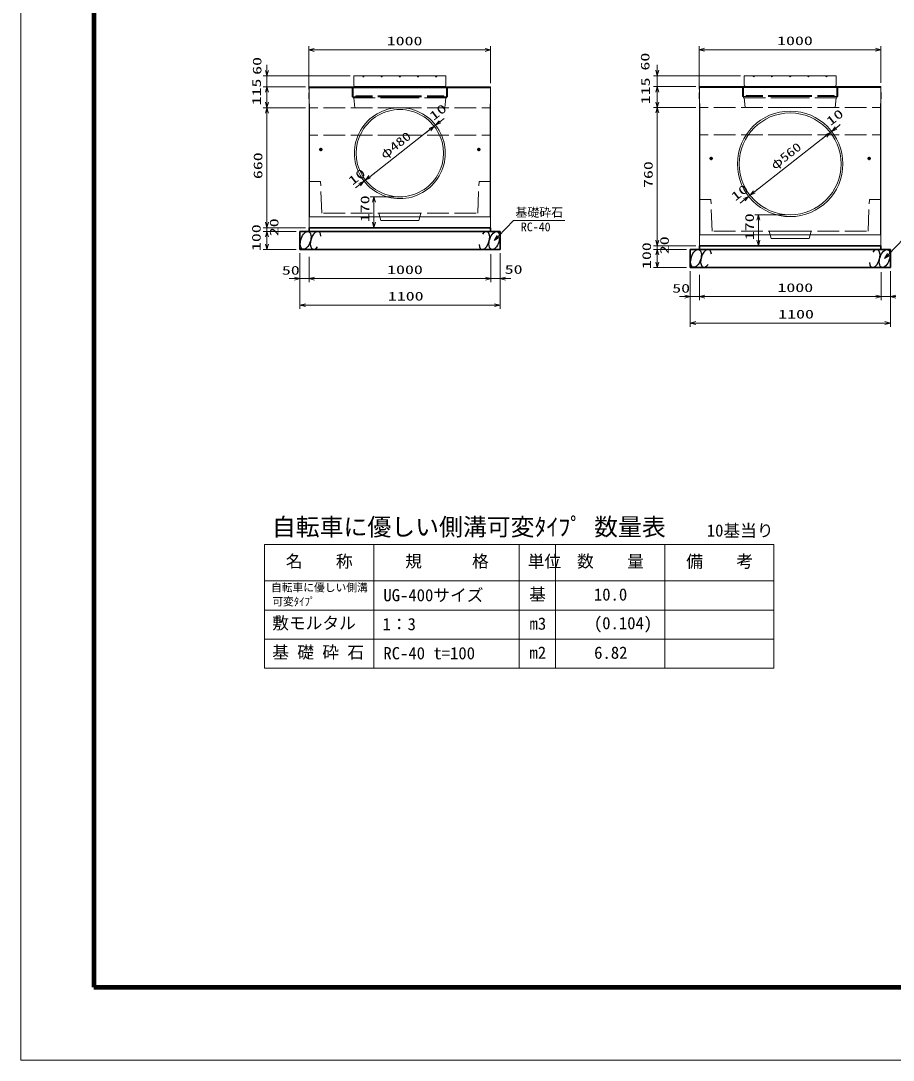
# Model space of a CAD drawing. Units: millimetres on the paper. Extents: x 0 to 841, y 0 to 594.
# Drawn here: x 0 to 239.8, y 0 to 285.8 of the extents above; entities that cross this region are included whole.
import ezdxf
from ezdxf.enums import TextEntityAlignment as Align

# ---------------------------------------------------------------- set-up
doc = ezdxf.new("R2010")
doc.units = ezdxf.units.MM
doc.linetypes.add('DASHED', pattern=[7.5, 6, -1.5])
for name, color, linetype, lineweight in [('0-B', 1, 'Continuous', 13), ('D-BMK-HTXT', 7, 'Continuous', 13), ('D-STR-DIM（寸法）', 7, 'Continuous', 13), ('D-STR-DIM（寸法）2', 7, 'Continuous', 13), ('D-STR-HTXT(基礎砕石-旗)', 7, 'Continuous', 13), ('D-STR-STRF(グリ)', 7, 'Continuous', 25), ('D-STR（構造物）', 1, 'Continuous', 35), ('D-TTL-LINE（区切線）', 7, 'Continuous', 18), ('D-TTL（外枠）', 2, 'Continuous', 140), ('製品', 1, 'Continuous', 13), ('ｸﾞﾚｰﾁﾝｸﾞ', 1, 'Continuous', 13)]:
    doc.layers.add(name, color=color, linetype=linetype, lineweight=lineweight)
doc.styles.add('ＭＳ ゴシック', font='')
doc.styles.get('ＭＳ ゴシック').set_extended_font_data('MS Gothic')

# ---------------------------------------------------------------- blocks, each defined once
blk = doc.blocks.new('_Open30')
at = {"color": 7, "linetype": 'Continuous', "lineweight": 13}
for p, q in [((-1, 0.2679), (0, 0)), ((0, 0), (-1, -0.2679)), ((0, 0), (-1, 0))]:
    blk.add_line(p, q, dxfattribs=at)

msp = doc.modelspace()

# ---------------------------------------------------------------- linework, layer by layer
at = {"layer": '0-B'}
for centre, radius, start, end in [((104.177, 249.43), 12.5, 89.99995, 270.00003), ((104.177, 249.43), 12, 89.99995, 270.00003), ((104.177, 249.43), 12.5, 269.99997, 90.00005), ((104.177, 249.43), 12, 269.99997, 90.00005), ((211.466, 246.489), 14.5, 90, 270), ((211.466, 246.489), 14, 90, 270), ((211.466, 246.489), 14.5, 270, 90), ((211.466, 246.489), 14, 270, 90)]:
    msp.add_arc(centre, radius, start, end, dxfattribs=at)
at = {"layer": 'D-BMK-HTXT'}
for p, q in [((67.007, 141.783), (67.007, 107.783)), ((67.007, 141.783), (207.007, 141.783)), ((97.007, 141.783), (97.007, 107.783)), ((137.007, 141.783), (137.007, 107.783)), ((147.007, 141.783), (147.007, 107.783)), ((177.007, 141.783), (177.007, 107.783)), ((207.007, 141.783), (207.007, 107.783)), ((67.007, 131.783), (207.007, 131.783)), ((67.007, 123.783), (207.007, 123.783)), ((67.007, 115.783), (207.007, 115.783)), ((67.007, 107.783), (207.007, 107.783))]:
    msp.add_line(p, q, dxfattribs=at)
at = {"layer": 'D-STR-DIM（寸法）'}
for p, q in [((67.644, 230.43), (67.644, 231.93)), ((75.727, 228.93), (66.644, 228.93)), ((67.644, 228.93), (67.644, 227.93)), ((75.727, 227.93), (66.644, 227.93)), ((75.727, 227.93), (66.644, 227.93)), ((67.644, 226.43), (67.644, 224.93)), ((67.644, 226.43), (67.644, 224.43)), ((174.934, 225.489), (174.934, 226.989)), ((183.016, 223.989), (173.934, 223.989)), ((183.016, 222.989), (173.934, 222.989)), ((183.016, 222.989), (173.934, 222.989)), ((174.934, 223.989), (174.934, 222.989)), ((75.727, 222.93), (66.644, 222.93)), ((79.227, 220.913), (79.227, 213.927)), ((129.227, 221.66), (129.227, 213.927)), ((129.227, 221.66), (129.227, 213.927)), ((131.727, 221.66), (131.727, 213.927)), ((174.934, 221.489), (174.934, 219.989)), ((174.934, 221.489), (174.934, 219.489)), ((79.227, 219.913), (79.227, 213.927)), ((183.016, 217.989), (173.934, 217.989)), ((79.227, 214.927), (76.727, 214.927)), ((80.727, 214.927), (82.227, 214.927)), ((80.727, 214.927), (127.727, 214.927)), ((127.727, 214.927), (126.227, 214.927)), ((131.727, 214.927), (129.227, 214.927)), ((133.227, 214.927), (134.727, 214.927)), ((186.516, 215.972), (186.516, 208.986)), ((186.516, 214.972), (186.516, 208.986)), ((236.516, 216.719), (236.516, 208.986)), ((236.516, 216.719), (236.516, 208.986)), ((239.016, 216.719), (239.016, 208.986)), ((186.516, 209.986), (184.016, 209.986)), ((188.016, 209.986), (189.516, 209.986)), ((188.016, 209.986), (235.016, 209.986)), ((235.016, 209.986), (233.516, 209.986)), ((239.016, 209.986), (236.516, 209.986))]:
    msp.add_line(p, q, dxfattribs=at)
at = {"layer": 'D-STR-DIM（寸法）2'}
for p, q in [((76.727, 221.66), (76.727, 213.927)), ((79.227, 219.913), (79.227, 213.927)), ((75.227, 214.927), (73.727, 214.927)), ((79.227, 214.927), (76.727, 214.927)), ((80.727, 214.927), (82.227, 214.927)), ((184.016, 216.719), (184.016, 208.986)), ((186.516, 214.972), (186.516, 208.986)), ((182.516, 209.986), (181.016, 209.986)), ((186.516, 209.986), (184.016, 209.986)), ((188.016, 209.986), (189.516, 209.986))]:
    msp.add_line(p, q, dxfattribs=at)
at = {"layer": 'D-STR-HTXT(基礎砕石-旗)'}
for points in [[(149.518, 230.882), (135.415, 230.882), (131.191, 226.488)], [(256.808, 225.941), (242.704, 225.941), (238.481, 221.547)]]:
    msp.add_lwpolyline(points, dxfattribs=at)
at = {"layer": 'D-STR-STRF(グリ)'}
for centre, major_axis in [((78.302, 225.454), (0.79, 2.421)), ((130.151, 225.407), (-0.79, -2.421)), ((185.592, 220.513), (0.79, 2.421)), ((237.441, 220.466), (-0.79, -2.421))]:
    msp.add_ellipse(centre, major_axis=major_axis, ratio=0.5139, dxfattribs=at)
for centre, major_axis in [((81.043, 225.454), (0.79, 2.421)), ((127.411, 225.407), (-0.79, -2.421)), ((188.332, 220.513), (0.79, 2.421)), ((234.7, 220.466), (-0.79, -2.421))]:
    msp.add_ellipse(centre, major_axis=major_axis, ratio=0.5139, start_param=5.3575563, end_param=10.3750652, dxfattribs=at)
at = {"layer": 'D-STR（構造物）', "lineweight": 13}
for p, q in [((79.127, 266.936), (79.127, 278.834)), ((80.627, 277.834), (127.627, 277.834)), ((129.127, 268.686), (129.127, 278.834)), ((186.416, 266.995), (186.416, 278.893)), ((187.916, 277.893), (234.916, 277.893)), ((236.416, 268.745), (236.416, 278.893)), ((67.644, 272.186), (67.644, 273.686)), ((174.934, 272.245), (174.934, 273.745)), ((90.502, 270.686), (66.644, 270.686)), ((67.644, 270.686), (67.644, 267.686)), ((197.791, 270.745), (173.934, 270.745)), ((174.934, 270.745), (174.934, 267.745)), ((78.227, 267.686), (66.644, 267.686)), ((78.227, 267.686), (66.644, 267.686)), ((67.644, 263.43), (67.644, 266.186)), ((67.644, 266.186), (67.644, 264.686)), ((185.516, 267.745), (173.934, 267.745)), ((185.516, 267.745), (173.934, 267.745)), ((174.934, 263.489), (174.934, 266.245)), ((174.934, 266.245), (174.934, 264.745)), ((78.227, 261.93), (66.644, 261.93)), ((78.227, 261.93), (66.644, 261.93)), ((67.644, 230.43), (67.644, 260.43)), ((185.516, 261.989), (173.934, 261.989)), ((185.516, 261.989), (173.934, 261.989)), ((174.934, 225.489), (174.934, 260.489)), ((115.204, 258.056), (116.385, 258.98)), ((224.067, 256.35), (225.248, 257.274)), ((95.906, 242.961), (112.447, 255.9)), ((112.447, 255.9), (111.266, 254.975)), ((114.022, 257.132), (113.629, 256.824)), ((222.492, 255.117), (222.885, 255.426)), ((201.622, 238.786), (221.31, 254.193)), ((221.31, 254.193), (220.129, 253.269)), ((95.906, 242.961), (97.088, 243.885)), ((93.15, 240.805), (91.968, 239.881)), ((94.725, 242.037), (94.331, 241.729)), ((103.177, 237.43), (96.05, 237.43)), ((200.441, 237.861), (200.047, 237.553)), ((201.622, 238.786), (202.804, 239.71)), ((97.05, 235.93), (97.05, 230.43)), ((198.866, 236.629), (197.685, 235.704)), ((210.466, 232.489), (201.749, 232.489)), ((78.227, 228.93), (66.644, 228.93)), ((103.177, 228.93), (96.05, 228.93)), ((202.749, 230.989), (202.749, 225.489)), ((185.516, 223.989), (173.934, 223.989)), ((210.466, 223.989), (201.749, 223.989)), ((76.727, 221.93), (76.727, 206.644)), ((131.727, 221.93), (131.727, 206.644)), ((184.016, 216.989), (184.016, 201.703)), ((239.016, 216.989), (239.016, 201.703)), ((78.227, 207.644), (130.227, 207.644)), ((185.516, 202.703), (237.516, 202.703))]:
    msp.add_line(p, q, dxfattribs=at)
at = {"layer": 'D-STR（構造物）'}
for p, q in [((104.177, 228.93), (79.227, 228.93)), ((79.227, 228.93), (79.227, 227.93)), ((79.227, 228.93), (129.127, 228.93)), ((104.177, 228.93), (129.127, 228.93)), ((129.127, 228.93), (129.127, 227.93)), ((76.727, 227.93), (131.727, 227.93)), ((76.727, 227.93), (76.727, 222.93)), ((76.727, 227.93), (131.727, 227.93)), ((131.727, 227.93), (131.727, 222.93)), ((184.016, 222.989), (239.016, 222.989)), ((184.016, 222.989), (184.016, 217.989)), ((184.016, 222.989), (239.016, 222.989)), ((211.466, 223.989), (186.516, 223.989)), ((186.516, 223.989), (186.516, 222.989)), ((186.516, 223.989), (236.416, 223.989)), ((211.466, 223.989), (236.416, 223.989)), ((236.416, 223.989), (236.416, 222.989)), ((239.016, 222.989), (239.016, 217.989)), ((76.727, 222.93), (131.727, 222.93)), ((184.016, 217.989), (239.016, 217.989))]:
    msp.add_line(p, q, dxfattribs=at)
at = {"layer": 'D-TTL-LINE（区切線）'}
for p, q in [((0, 594), (0, 0)), ((0, 0), (841, 0))]:
    msp.add_line(p, q, dxfattribs=at)
at = {"layer": 'D-TTL（外枠）'}
for p, q in [((20.1, 573.9), (20.1, 20.1)), ((20.1, 20.1), (820.9, 20.1))]:
    msp.add_line(p, q, dxfattribs=at)
at = {"layer": '製品'}
for p, q in [((79.227, 266.036), (79.127, 265.936)), ((79.127, 265.936), (79.127, 264.436)), ((79.227, 267.686), (79.227, 228.93)), ((104.177, 267.686), (79.227, 267.686)), ((79.227, 267.436), (104.177, 267.436)), ((104.177, 267.686), (129.127, 267.686)), ((129.127, 267.436), (104.177, 267.436)), ((129.127, 267.686), (129.127, 228.93)), ((186.516, 266.095), (186.416, 265.995)), ((186.416, 265.995), (186.416, 264.495)), ((186.516, 267.745), (186.516, 223.989)), ((211.466, 267.745), (186.516, 267.745)), ((186.516, 267.495), (211.466, 267.495)), ((211.466, 267.745), (236.416, 267.745)), ((236.416, 267.495), (211.466, 267.495)), ((236.416, 267.745), (236.416, 223.989)), ((236.416, 266.095), (236.516, 265.995)), ((236.516, 265.995), (236.516, 264.495)), ((79.127, 264.436), (79.227, 264.336)), ((79.377, 263.011), (79.377, 231.93)), ((128.977, 263.011), (128.977, 231.93)), ((186.416, 264.495), (186.516, 264.395)), ((186.666, 263.07), (186.666, 226.989)), ((236.266, 263.07), (236.266, 226.989)), ((236.516, 264.495), (236.416, 264.395)), ((82.027, 250.43), (82.927, 250.43)), ((82.477, 250.88), (82.477, 249.98)), ((126.327, 250.43), (125.427, 250.43)), ((125.877, 250.88), (125.877, 249.98)), ((189.316, 247.989), (190.216, 247.989)), ((189.766, 248.439), (189.766, 247.539)), ((233.616, 247.989), (232.716, 247.989)), ((233.166, 248.439), (233.166, 247.539)), ((79.377, 231.93), (104.177, 231.93)), ((128.977, 231.93), (104.177, 231.93)), ((79.227, 228.93), (104.177, 228.93)), ((129.127, 228.93), (104.177, 228.93)), ((186.516, 226.989), (211.466, 226.989)), ((236.416, 226.989), (211.466, 226.989)), ((186.516, 223.989), (211.466, 223.989)), ((186.516, 223.989), (211.466, 223.989)), ((236.416, 223.989), (211.466, 223.989)), ((236.416, 223.989), (211.466, 223.989))]:
    msp.add_line(p, q, dxfattribs=at)
at = {"layer": '製品', "linetype": 'DASHED'}
for p, q in [((91.777, 261.93), (91.548, 264.636)), ((116.577, 261.93), (116.806, 264.636)), ((199.066, 261.989), (198.837, 264.695)), ((223.866, 261.989), (224.095, 264.695)), ((104.177, 261.93), (79.227, 261.93)), ((104.177, 261.93), (129.127, 261.93)), ((211.466, 261.989), (186.516, 261.989)), ((211.466, 261.989), (236.416, 261.989)), ((104.177, 254.424), (79.227, 254.424)), ((104.177, 254.424), (129.127, 254.424)), ((211.466, 254.483), (186.516, 254.483)), ((211.466, 254.483), (236.416, 254.483)), ((82.409, 241.68), (79.227, 241.68)), ((82.727, 232.93), (82.409, 241.68)), ((125.627, 232.93), (125.945, 241.68)), ((125.945, 241.68), (129.127, 241.68)), ((189.698, 236.739), (186.516, 236.739)), ((190.016, 227.989), (189.698, 236.739)), ((232.916, 227.989), (233.235, 236.739)), ((233.235, 236.739), (236.416, 236.739)), ((104.177, 232.93), (82.727, 232.93)), ((98.927, 230.93), (98.427, 232.93)), ((104.177, 232.93), (125.627, 232.93)), ((109.427, 230.93), (109.927, 232.93)), ((104.177, 230.93), (98.927, 230.93)), ((104.177, 230.93), (109.427, 230.93)), ((211.466, 227.989), (190.016, 227.989)), ((206.216, 225.989), (205.716, 227.989)), ((211.466, 225.989), (206.216, 225.989)), ((211.466, 227.989), (232.916, 227.989)), ((211.466, 225.989), (216.716, 225.989)), ((216.716, 225.989), (217.216, 227.989))]:
    msp.add_line(p, q, dxfattribs=at)
at = {"layer": '製品'}
for centre, radius in [((82.477, 250.43), 0.35), ((82.477, 250.43), 0.3), ((125.877, 250.43), 0.35), ((125.877, 250.43), 0.3), ((189.766, 247.989), 0.35), ((189.766, 247.989), 0.3), ((233.166, 247.989), 0.35), ((233.166, 247.989), 0.3)]:
    msp.add_circle(centre, radius, dxfattribs=at)
at = {"layer": 'ｸﾞﾚｰﾁﾝｸﾞ'}
for p, q in [((91.502, 270.686), (104.174, 270.686)), ((91.502, 270.686), (91.502, 268.146)), ((116.852, 270.686), (104.179, 270.686)), ((116.852, 270.686), (116.852, 268.146)), ((198.791, 270.745), (211.466, 270.745)), ((198.791, 270.745), (198.791, 268.205)), ((224.141, 270.745), (211.466, 270.745)), ((224.141, 270.745), (224.141, 268.205)), ((91.912, 267.736), (104.177, 267.736)), ((116.442, 267.736), (104.177, 267.736)), ((199.201, 267.795), (211.466, 267.795)), ((223.731, 267.795), (211.466, 267.795))]:
    msp.add_line(p, q, dxfattribs=at)
at = {"layer": 'ｸﾞﾚｰﾁﾝｸﾞ', "linetype": 'DASHED'}
for p, q in [((91.077, 264.936), (91.077, 267.686)), ((91.377, 267.686), (91.377, 264.636)), ((116.977, 267.686), (116.977, 264.636)), ((117.277, 264.936), (117.277, 267.686)), ((198.366, 264.995), (198.366, 267.745)), ((198.666, 267.745), (198.666, 264.695)), ((224.266, 267.745), (224.266, 264.695)), ((224.566, 264.995), (224.566, 267.745)), ((104.177, 264.936), (91.077, 264.936)), ((91.377, 264.636), (104.177, 264.636)), ((92.044, 265.236), (92.044, 264.936)), ((104.177, 265.236), (92.044, 265.236)), ((104.177, 265.236), (116.309, 265.236)), ((104.177, 264.936), (117.277, 264.936)), ((116.977, 264.636), (104.177, 264.636)), ((116.309, 265.236), (116.309, 264.936)), ((211.466, 264.995), (198.366, 264.995)), ((198.666, 264.695), (211.466, 264.695)), ((199.334, 265.295), (199.334, 264.995)), ((211.466, 265.295), (199.334, 265.295)), ((211.466, 265.295), (223.599, 265.295)), ((211.466, 264.995), (224.566, 264.995)), ((224.266, 264.695), (211.466, 264.695)), ((223.599, 265.295), (223.599, 264.995))]:
    msp.add_line(p, q, dxfattribs=at)
at = {"layer": 'ｸﾞﾚｰﾁﾝｸﾞ'}
for centre in [(94.177, 270.536), (99.177, 270.536), (104.177, 270.536), (109.177, 270.536), (114.177, 270.536), (201.466, 270.595), (206.466, 270.595), (211.466, 270.595), (216.466, 270.595), (221.466, 270.595)]:
    msp.add_circle(centre, 0.15, dxfattribs=at)
for centre, start, end in [((91.912, 268.146), 180, 270), ((116.442, 268.146), 270, 0), ((199.201, 268.205), 180, 270), ((223.731, 268.205), 270, 360)]:
    msp.add_arc(centre, 0.41, start, end, dxfattribs=at)

# ---------------------------------------------------------------- block references
at = {"layer": 'D-STR-DIM（寸法）'}
for p, xscale, yscale, rotation in [((67.644, 228.93), 1.5, 1.5, 270), ((67.644, 227.93), 1.5, 1.5, 90), ((67.644, 227.93), 1.5, 1.5, 90), ((67.644, 222.93), 1.5, 1.5, 270), ((174.934, 223.989), 1.499999, 1.499999, 270), ((174.934, 222.989), 1.499999, 1.499999, 90), ((174.934, 222.989), 1.499999, 1.499999, 90), ((174.934, 217.989), 1.499999, 1.499999, 270), ((79.227, 214.927), 1.5, 1.5, 180), ((79.227, 214.927), 1.5, 1.5, 180), ((131.727, 214.927), 1.5, 1.5, 180), ((186.516, 209.986), 1.499999, 1.499999, 180), ((186.516, 209.986), 1.499999, 1.499999, 180), ((239.016, 209.986), 1.499999, 1.499999, 180)]:
    msp.add_blockref('_Open30', p, dxfattribs=dict(at, xscale=xscale, yscale=yscale, rotation=rotation))
for p, xscale, yscale in [((129.227, 214.927), 1.5, 1.5), ((129.227, 214.927), 1.5, 1.5), ((236.516, 209.986), 1.499999, 1.499999), ((236.516, 209.986), 1.499999, 1.499999)]:
    msp.add_blockref('_Open30', p, dxfattribs=dict(at, xscale=xscale, yscale=yscale))
at = {"layer": 'D-STR-DIM（寸法）2'}
for p, xscale, yscale in [((76.727, 214.927), 1.5, 1.5), ((184.016, 209.986), 1.499999, 1.499999)]:
    msp.add_blockref('_Open30', p, dxfattribs=dict(at, xscale=xscale, yscale=yscale))
at = {"layer": 'D-STR-DIM（寸法）2', "rotation": 180}
for p, xscale, yscale in [((79.227, 214.927), 1.5, 1.5), ((186.516, 209.986), 1.499999, 1.499999)]:
    msp.add_blockref('_Open30', p, dxfattribs=dict(at, xscale=xscale, yscale=yscale))
at = {"layer": 'D-STR-HTXT(基礎砕石-旗)', "rotation": 226.12857}
for p, xscale, yscale in [((130.151, 225.407), 1.5, 1.5), ((237.441, 220.466), 1.499999, 1.499999)]:
    msp.add_blockref('_Open30', p, dxfattribs=dict(at, xscale=xscale, yscale=yscale))
at = {"layer": 'D-STR（構造物）'}
for p, xscale, yscale, rotation in [((79.127, 277.834), 1.5, 1.5, 180), ((186.416, 277.893), 1.499999, 1.499999, 180), ((67.644, 270.686), 1.5, 1.5, 270), ((174.934, 270.745), 1.499999, 1.499999, 270), ((67.644, 267.686), 1.5, 1.5, 90), ((67.644, 267.686), 1.5, 1.5, 90), ((174.934, 267.745), 1.499999, 1.499999, 90), ((174.934, 267.745), 1.499999, 1.499999, 90), ((67.644, 261.93), 1.5, 1.5, 270), ((174.934, 261.989), 1.499999, 1.499999, 270), ((67.644, 261.93), 1.5, 1.5, 90), ((174.934, 261.989), 1.499999, 1.499999, 90), ((114.022, 257.132), 1.5, 1.5, 218.03294), ((113.629, 256.824), 1.5, 1.5, 38.03294), ((113.629, 256.824), 1.5, 1.5, 38.03294), ((222.492, 255.117), 1.499999, 1.499999, 38.04545), ((222.492, 255.117), 1.499999, 1.499999, 38.04545), ((222.885, 255.426), 1.499999, 1.499999, 218.04545), ((94.725, 242.037), 1.5, 1.5, 218.03294), ((94.725, 242.037), 1.5, 1.5, 218.03294), ((94.331, 241.729), 1.5, 1.5, 38.03294), ((97.05, 237.43), 1.5, 1.5, 90), ((200.047, 237.553), 1.499999, 1.499999, 38.04545), ((200.441, 237.861), 1.499999, 1.499999, 218.04545), ((200.441, 237.861), 1.499999, 1.499999, 218.04545), ((202.749, 232.489), 1.499999, 1.499999, 90), ((67.644, 228.93), 1.5, 1.5, 270), ((97.05, 228.93), 1.5, 1.5, 270), ((174.934, 223.989), 1.499999, 1.499999, 270), ((202.749, 223.989), 1.499999, 1.499999, 270), ((76.727, 207.644), 1.5, 1.5, 180), ((184.016, 202.703), 1.499999, 1.499999, 180)]:
    msp.add_blockref('_Open30', p, dxfattribs=dict(at, xscale=xscale, yscale=yscale, rotation=rotation))
for p, xscale, yscale in [((129.127, 277.834), 1.5, 1.5), ((236.416, 277.893), 1.499999, 1.499999), ((131.727, 207.644), 1.5, 1.5), ((239.016, 202.703), 1.499999, 1.499999)]:
    msp.add_blockref('_Open30', p, dxfattribs=dict(at, xscale=xscale, yscale=yscale))

# ---------------------------------------------------------------- texts
at = {"layer": 'D-BMK-HTXT', "style": 'ＭＳ ゴシック'}
for s, height, p in [('自転車に優しい側溝可変ﾀｲﾌﾟ 数量表', 4.811, (69.009, 142.823)), ('10基当り', 3.367, (188.547, 142.978)), ('名\u3000\u3000称', 3.367, (72.843, 134.5)), ('規\u3000\u3000\u3000格', 3.367, (105.647, 134.518)), ('単位', 3.367, (139.327, 134.483)), ('数\u3000\u3000量', 3.367, (152.897, 134.518)), ('備\u3000\u3000考', 3.367, (182.914, 134.478)), ('自転車に優しい側溝', 2.165, (68.789, 128.253)), ('UG-400サイズ', 3.367, (99.655, 125.189)), ('基', 3.367, (139.724, 125.42)), ('10.0', 3.367, (157.521, 125.384)), ('可変ﾀｲﾌﾟ', 2.165, (69.132, 124.378)), ('敷モルタル', 3.367, (69.113, 117.527)), ('1：3', 3.367, (99.424, 117.233)), ('m3', 3.367, (139.831, 117.384)), ('(0.104)', 3.367, (157.518, 117.502)), ('基 礎 砕 石', 3.367, (69.113, 109.492)), ('RC-40 t=100', 3.367, (99.656, 109.233)), ('m2', 3.367, (139.822, 109.384)), ('6.82', 3.367, (157.594, 109.384))]:
    msp.add_text(s, height=height, dxfattribs=at).set_placement(p, align=Align.BOTTOM_LEFT)
at = {"layer": 'D-STR-DIM（寸法）', "style": 'ＭＳ ゴシック', "width": 1.5}
for s, p in [('100', (66.657, 222.519)), ('20', (71.545, 226.599)), ('20', (178.834, 221.658)), ('100', (173.946, 217.578))]:
    msp.add_text(s, height=2.405, rotation=90, dxfattribs=at).set_placement(p, align=Align.BOTTOM_LEFT)
for s, p in [('1000', (100.685, 215.465)), ('50', (133.001, 215.541)), ('1000', (207.975, 210.524))]:
    msp.add_text(s, height=2.405, dxfattribs=at).set_placement(p, align=Align.BOTTOM_LEFT)
at = {"layer": 'D-STR-DIM（寸法）2', "style": 'ＭＳ ゴシック', "width": 1.5}
for p in [(71.763, 215.293), (179.053, 210.352)]:
    msp.add_text('50', height=2.405, dxfattribs=at).set_placement(p, align=Align.BOTTOM_LEFT)
at = {"layer": 'D-STR-HTXT(基礎砕石-旗)', "style": 'ＭＳ ゴシック'}
for s, p in [('基礎砕石', (135.95, 231.216)), ('RC-40', (137.438, 227.231))]:
    msp.add_text(s, height=2.405, dxfattribs=at).set_placement(p, align=Align.BOTTOM_LEFT)
at = {"layer": 'D-STR（構造物）', "style": 'ＭＳ ゴシック', "width": 1.5}
for s, p in [('1000', (100.585, 278.372)), ('1000', (207.875, 278.431)), ('1100', (100.893, 208.182)), ('1100', (208.183, 203.241))]:
    msp.add_text(s, height=2.405, dxfattribs=at).set_placement(p, align=Align.BOTTOM_LEFT)
at = {"layer": 'D-STR（構造物）', "style": 'ＭＳ ゴシック'}
for s, rotation, width, p in [('60', 90, 1.5, (66.862, 270.978)), ('60', 90, 1.5, (173.517, 272.153)), ('115', 90, 1.5, (66.731, 262.576)), ('115', 90, 1.5, (173.626, 262.89)), ('10', 38.033, 1.5, (113.897, 257.71)), ('10', 38.045, 1.5, (222.979, 256.278)), ('φ480', 38.033, 1.3, (100.4, 247.158)), ('φ560', 38.045, 1.3, (207.69, 244.216)), ('660', 90, 1.5, (67.107, 242.305)), ('760', 90, 1.5, (174.397, 239.864)), ('10', 38.033, 1.5, (91.587, 239.901)), ('10', 38.045, 1.5, (196.814, 235.559)), ('170', 90, 1.5, (96.512, 230.472)), ('170', 90, 1.5, (202.212, 225.531))]:
    msp.add_text(s, height=2.405, rotation=rotation, dxfattribs=dict(at, width=width)).set_placement(p, align=Align.BOTTOM_LEFT)

doc.saveas('drawing.dxf')
